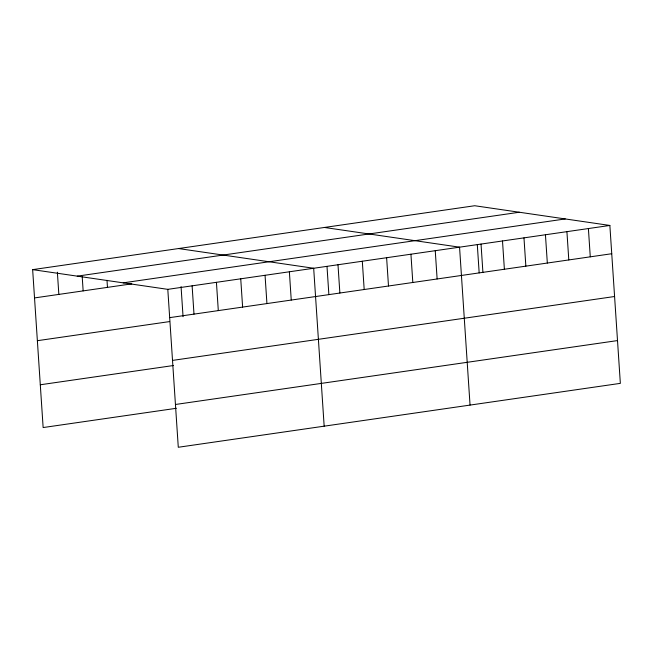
<?xml version="1.0" encoding="UTF-8"?>
<svg xmlns="http://www.w3.org/2000/svg" width="653" height="653" viewBox="0 0 653 653"><rect width="100%" height="100%" fill="white"/><g stroke="black" fill="none" stroke-linecap="round" stroke-linejoin="round"><path stroke-width="0.98" d="M32.65 269.64L474.715 205.736L609.861 225.448L620.35 383.36L178.285 447.264L167.797 289.352L32.65 269.64L43.139 427.552L176.375 408.288M77.25 276.146L519.315 212.241M123.197 282.847L565.261 218.943M34.527 297.923L131.784 283.859M167.797 289.352L609.861 225.448M169.674 317.636L611.739 253.731M37.368 340.695L169.633 321.578M172.514 360.407L614.579 296.511M40.298 384.772L173.535 365.509M175.445 404.485L617.509 340.58M324.41 227.464L459.557 247.177L470.046 405.089M178.53 248.556L313.677 268.261L324.166 426.172M588.394 228.558L590.271 256.833M566.918 231.66L568.796 259.935M545.443 234.762L547.328 263.045M523.975 237.863L525.853 266.146M502.5 240.973L504.385 269.248M481.032 244.075L482.91 272.35M477.302 244.712L479.171 272.905M435.249 250.695L437.126 278.97M410.933 254.205L412.81 282.488M386.617 257.723L388.494 285.998M362.309 261.233L364.186 289.516M337.993 264.751L339.87 293.034M326.998 266.44L328.875 294.634M289.369 271.779L291.246 300.062M265.053 275.297L266.93 303.572M240.737 278.807L242.614 307.09M216.429 282.325L218.306 310.599M192.113 285.834L193.99 314.117M181.052 286.553L183.06 316.697M107.002 280.308L107.467 287.377M82.213 276.75L83.151 290.887M57.366 272.187L58.843 294.405"/></g></svg>
